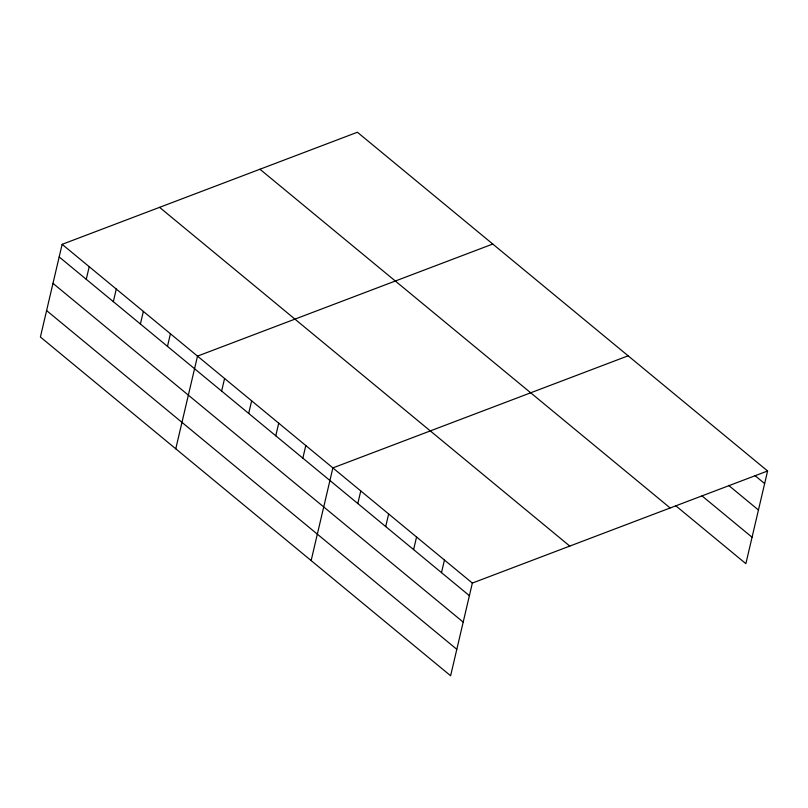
<?xml version="1.0" encoding="UTF-8"?>
<svg xmlns="http://www.w3.org/2000/svg" width="808" height="808" viewBox="0 0 808 808"><rect width="100%" height="100%" fill="white"/><g stroke="black" fill="none" stroke-linecap="round" stroke-linejoin="round"><path stroke-width="1.21" d="M62.135 244.339L40.4 337.017L450.611 675.751L472.347 583.073L767.6 470.983L357.389 132.249L62.135 244.339L472.347 583.073M86.254 279.295L89.213 266.69M113.332 301.657L116.281 289.052M140.4 324.008L143.359 311.403M167.478 346.369L170.427 333.765M175.77 448.794L197.506 356.116L492.759 244.036M221.624 391.082L224.584 378.477M248.692 413.433L251.652 400.829M275.77 435.795L278.73 423.19M302.849 458.146L305.798 445.541M311.141 560.58L332.876 467.903L628.129 355.813M357.813 503.536L360.772 490.931M385.709 526.574L388.658 513.969M413.605 549.602L416.554 537.007M441.491 572.64L444.451 560.035M767.6 470.983L745.865 563.661L675.65 505.677M755.025 475.639L764.641 483.588M728.624 485.386L758.449 510.01M702.041 495.93L752.056 537.239M259.954 169.246L670.165 507.969M159.57 207.353L569.781 546.087M59.186 256.944L469.387 595.668M52.985 283.366L463.186 622.099M46.601 310.585L456.803 649.319"/></g></svg>
